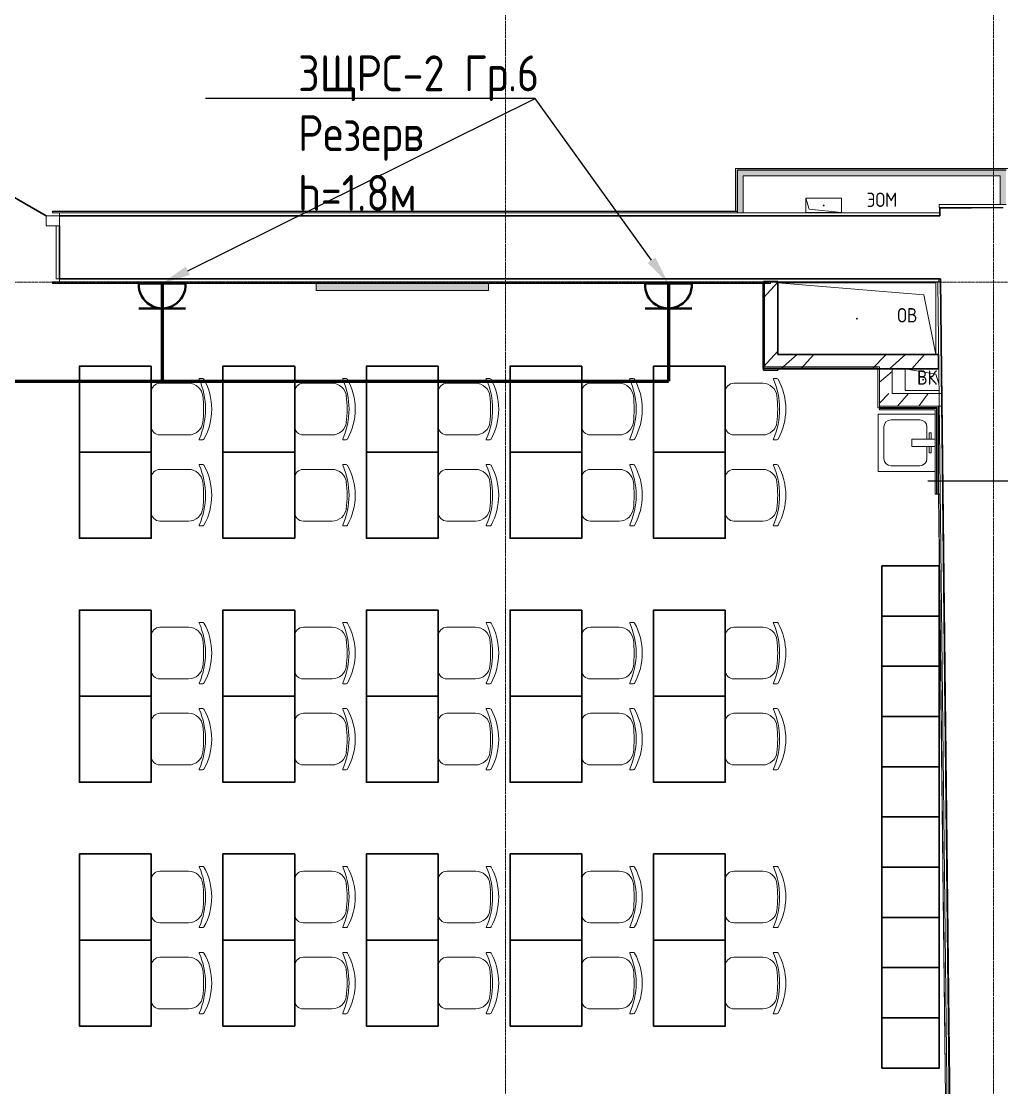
# Model space of a CAD drawing. Header units: millimetres. Extents: x -32 to 417638015, y -35 to 175284279.
# Drawn here: x 417166976 to 417173806, y 175234381 to 175241813 of the extents above; entities that cross this region are included whole.
import ezdxf
from ezdxf import colors
from ezdxf.entities.mleader import LeaderData, LeaderLine
from ezdxf.math import Vec2, Vec3

# ---------------------------------------------------------------- set-up
doc = ezdxf.new("R2010")
doc.units = ezdxf.units.MM
doc.linetypes.add('ADSK_Линия сетки', pattern=[25, 20, -2.5, 0, -2.5])
for name, color, linetype, lineweight in [('_ЭМ_гофра', 5, 'Continuous', 60), ('_ЭМ_ТХобщее_слой', 7, 'Continuous', 30), ('Аннотация', 7, 'Continuous', 18), ('Двери', 7, 'Continuous', 9), ('Обобщенные модели', 7, 'Continuous', 18), ('Оси', 253, 'Continuous', 9), ('Перекрытие', 7, 'Continuous', 18), ('Сантехника', 7, 'Continuous', 18), ('Стены внутренние', 7, 'Continuous', 18), ('Стены несущие', 7, 'Continuous', 30), ('Стены отделка', 7, 'Continuous', 30), ('Стены штриховка', 7, 'Continuous', 9), ('ТХ', 5, 'Continuous', 0), ('ШТРИХОВКА', 252, 'Continuous', 15), ('ЭМ', 5, 'Continuous', 40)]:
    doc.layers.add(name, color=color, linetype=linetype, lineweight=lineweight)
doc.layers.add('_ЭМ_Надписи', color=7, linetype='Continuous')
doc.layers.add('ЭОМ_Лотки рабочие', color=5, linetype='Continuous')
doc.styles.add('GOST Common_4', font='GOST_Common.ttf', dxfattribs={"width": 0.9, "height": 199.9999999999999})
doc.styles.add('ЭОМ', font='isocpeur.ttf', dxfattribs={"width": 0.85, "height": 250})
pattern_1 = [(45, (507.3426762534655, 158.9018102923892), (-381.6608851454391, 381.6608851454391), []), (45, (642.280676253431, 158.9018102923892), (0, 763.3217702908781), []), (45, (372.4046762534417, 158.9018102923892), (0, 763.3217702908781), [])]
pattern_2 = [(45, (507.3426762534655, 158.9018102923892), (-70.71067811865476, 70.71067811865476), [])]

# ---------------------------------------------------------------- blocks, each defined once
blk = doc.blocks.new('Стул ученич штабелир №5-7')
at = {"color": 0, "linetype": 'ByBlock', "lineweight": -2}
for p, q in [((-120.064222017827, -6.874120663269423e-05), (120.064222017827, 6.874120663269423e-05)), ((-120.0642220180016, -6.874130849610083e-05), (120.0642220177106, 6.874110476928763e-05)), ((-179.935777982173, -59.99993125879337), (-179.935777982173, -260.3112319844695)), ((-179.9357779823476, -59.99993125888795), (-179.9357779823476, -260.3112319845714)), ((180.064222017827, -59.99993125879337), (180.064222017827, -260.3112319844695)), ((180.0642220177106, -59.99993125888795), (180.0642220177106, -260.3112319845714)), ((-213.4357779821148, -359.0004116515302), (-213.4357779821148, -337.3406056039639)), ((-213.4357779822894, -359.0004116516247), (-213.4357779822894, -337.3406056040585)), ((213.564222017827, -359.0004116515302), (213.564222017827, -337.3406056039639)), ((213.5642220176524, -359.0004116516247), (213.5642220176524, -337.3406056040585))]:
    blk.add_line(p, q, dxfattribs=at)
for centre, radius, start, end in [((-119.9357779822312, -59.99993125879337), 60.00000000000227, 90, 180), ((-119.9357779823476, -59.99993125885157), 59.99999999995964, 90, 180), ((120.0642220178852, -59.99993125879337), 60.00000000000227, 0, 90), ((120.0642220177106, -59.99993125885157), 59.99999999995964, 0, 90), ((-79.93577798217302, -260.3112319844549), 100.0000000000176, 180, 264.2584419996841), ((-79.93577798234764, -260.3112319845568), 100.0000000000176, 180, 264.2584419996841), ((80.06422201782698, -260.3112319844549), 100.0000000000176, 275.7415580003159, 0), ((80.06422201765236, -260.3112319845568), 100.0000000000176, 275.7415580003159, 0), ((-210.435777982173, -337.3406056039494), 2.999999999983853, 63.89783268162118, 180), ((-210.4357779823476, -337.340605604044), 2.999999999983853, 63.89783268162118, 180), ((-203.435777982173, -359.0004116515447), 9.999999999989248, 180, 238.068250632605), ((-203.4357779823476, -359.0004116516466), 9.999999999989248, 180, 238.068250632605), ((0.06422201782697812, 142.3201924452005), 520.8201237039044, 246.3195110063149, 293.6804889936851), ((0.06422201765235513, 142.3201924450987), 520.8201237039044, 246.3195110063149, 293.6804889936851), ((0.06422201782697812, 9.04909030158342), 430.5490215606072, 240.9916647866204, 299.0083352133797), ((0.06422201765235513, 9.049090301488832), 430.5490215606072, 240.9916647866204, 299.0083352133797), ((0.06422201782697812, 435.5341415462426), 800.3966485555333, 263.2469772545854, 276.7530227454146), ((0.06422201765235513, 435.5341415461407), 800.3966485555333, 263.2469772545854, 276.7530227454146), ((203.564222017827, -359.0004116515447), 9.999999999989248, 301.931749367395, 0), ((203.5642220176524, -359.0004116516466), 9.999999999989248, 301.931749367395, 0), ((210.564222017827, -337.3406056039494), 2.999999999983853, 0, 116.1021673183788), ((210.5642220176524, -337.340605604044), 2.999999999983853, 0, 116.1021673183788)]:
    blk.add_arc(centre, radius, start, end, dxfattribs=at)
blk = doc.blocks.new('ТХ 3 этаж')
at = {"lineweight": 0}
h = blk.add_hatch(color=8, dxfattribs=at)
h.dxf.hatch_style = 1
h.paths.add_polyline_path([(45850.2379301241, 8326.59776677069), (45850.2379301241, 8276.59776677069), (44650.2379301241, 8276.59776677069), (44650.2379301241, 8326.59776677069)])
at = {"color": 8, "lineweight": 0}
blk.add_lwpolyline([(45850.2379301241, 8326.59776677069), (45850.2379301241, 8276.59776677069), (44650.2379301241, 8276.59776677069), (44650.2379301241, 8326.59776677069), (45850.2379301241, 8326.59776677069)], dxfattribs=at)
at = {"color": 8}
for points in [[(43500.23793012369, 7750.591227745521), (43500.23793012369, 7150.591227745521), (43000.23793012358, 7150.591227745521), (43000.23793012358, 7750.591227745521)], [(44500.23793012369, 7750.591227745521), (44500.23793012369, 7150.591227745521), (44000.23793012358, 7150.591227745521), (44000.23793012358, 7750.591227745521)], [(45500.23793012416, 7750.591227745521), (45500.23793012416, 7150.591227745521), (45000.23793012404, 7150.591227745521), (45000.23793012404, 7750.591227745521)], [(46500.23793012416, 7750.591227745521), (46500.23793012416, 7150.591227745521), (46000.23793012404, 7150.591227745521), (46000.23793012404, 7750.591227745521)], [(47500.23793012416, 7750.591227745521), (47500.23793012416, 7150.591227745521), (47000.23793012404, 7150.591227745521), (47000.23793012404, 7750.591227745521)], [(43500.23793012369, 7150.591227745055), (43500.23793012369, 6550.591227745055), (43000.23793012358, 6550.591227745055), (43000.23793012358, 7150.591227745055)], [(44500.23793012369, 7150.591227745055), (44500.23793012369, 6550.591227745055), (44000.23793012358, 6550.591227745055), (44000.23793012358, 7150.591227745055)], [(45500.23793012416, 7150.591227745055), (45500.23793012416, 6550.591227745055), (45000.23793012404, 6550.591227745055), (45000.23793012404, 7150.591227745055)], [(46500.23793012416, 7150.591227745055), (46500.23793012416, 6550.591227745055), (46000.23793012404, 6550.591227745055), (46000.23793012404, 7150.591227745055)], [(47500.23793012416, 7150.591227745055), (47500.23793012416, 6550.591227745055), (47000.23793012404, 6550.591227745055), (47000.23793012404, 7150.591227745055)], [(43500.23793012369, 6050.591227745055), (43500.23793012369, 5450.591227745055), (43000.23793012358, 5450.591227745055), (43000.23793012358, 6050.591227745055)], [(44500.23793012369, 6050.591227745055), (44500.23793012369, 5450.591227745055), (44000.23793012358, 5450.591227745055), (44000.23793012358, 6050.591227745055)], [(45500.23793012416, 6050.591227745055), (45500.23793012416, 5450.591227745055), (45000.23793012404, 5450.591227745055), (45000.23793012404, 6050.591227745055)], [(46500.23793012416, 6050.591227745055), (46500.23793012416, 5450.591227745055), (46000.23793012404, 5450.591227745055), (46000.23793012404, 6050.591227745055)], [(47500.23793012416, 6050.591227745055), (47500.23793012416, 5450.591227745055), (47000.23793012404, 5450.591227745055), (47000.23793012404, 6050.591227745055)], [(43500.23793012369, 5450.59122774459), (43500.23793012369, 4850.59122774459), (43000.23793012358, 4850.59122774459), (43000.23793012358, 5450.59122774459)], [(44500.23793012369, 5450.59122774459), (44500.23793012369, 4850.59122774459), (44000.23793012358, 4850.59122774459), (44000.23793012358, 5450.59122774459)], [(45500.23793012416, 5450.59122774459), (45500.23793012416, 4850.59122774459), (45000.23793012404, 4850.59122774459), (45000.23793012404, 5450.59122774459)], [(46500.23793012416, 5450.59122774459), (46500.23793012416, 4850.59122774459), (46000.23793012404, 4850.59122774459), (46000.23793012404, 5450.59122774459)], [(47500.23793012416, 5450.59122774459), (47500.23793012416, 4850.59122774459), (47000.23793012404, 4850.59122774459), (47000.23793012404, 5450.59122774459)], [(43500.23793012369, 4350.59122774459), (43500.23793012369, 3750.59122774459), (43000.23793012358, 3750.59122774459), (43000.23793012358, 4350.59122774459)], [(44500.23793012369, 4350.59122774459), (44500.23793012369, 3750.59122774459), (44000.23793012358, 3750.59122774459), (44000.23793012358, 4350.59122774459)], [(45500.23793012416, 4350.59122774459), (45500.23793012416, 3750.59122774459), (45000.23793012404, 3750.59122774459), (45000.23793012404, 4350.59122774459)], [(46500.23793012416, 4350.59122774459), (46500.23793012416, 3750.59122774459), (46000.23793012404, 3750.59122774459), (46000.23793012404, 4350.59122774459)], [(47500.23793012416, 4350.59122774459), (47500.23793012416, 3750.59122774459), (47000.23793012404, 3750.59122774459), (47000.23793012404, 4350.59122774459)], [(43500.23793012369, 3750.591227744124), (43500.23793012369, 3150.591227744124), (43000.23793012358, 3150.591227744124), (43000.23793012358, 3750.591227744124)], [(44500.23793012369, 3750.591227744124), (44500.23793012369, 3150.591227744124), (44000.23793012358, 3150.591227744124), (44000.23793012358, 3750.591227744124)], [(45500.23793012416, 3750.591227744124), (45500.23793012416, 3150.591227744124), (45000.23793012404, 3150.591227744124), (45000.23793012404, 3750.591227744124)], [(46500.23793012416, 3750.591227744124), (46500.23793012416, 3150.591227744124), (46000.23793012404, 3150.591227744124), (46000.23793012404, 3750.591227744124)], [(47500.23793012416, 3750.591227744124), (47500.23793012416, 3150.591227744124), (47000.23793012404, 3150.591227744124), (47000.23793012404, 3750.591227744124)]]:
    blk.add_lwpolyline(points, close=True, dxfattribs=at)
for points in [[(48591.30954760691, 6358.739367144881), (48591.30954760691, 6008.739367144881), (48991.30954760691, 6008.739367144881), (48991.30954760691, 6358.739367144881), (48591.30954760691, 6358.739367144881)], [(48591.30954760691, 6008.739367144881), (48591.30954760691, 5658.739367144881), (48991.30954760691, 5658.739367144881), (48991.30954760691, 6008.739367144881), (48591.30954760691, 6008.739367144881)], [(48591.30954760691, 5658.739367144881), (48591.30954760691, 5308.739367144881), (48991.30954760691, 5308.739367144881), (48991.30954760691, 5658.739367144881), (48591.30954760691, 5658.739367144881)], [(48591.30954760691, 5308.739367144881), (48591.30954760691, 4958.739367144881), (48991.30954760691, 4958.739367144881), (48991.30954760691, 5308.739367144881), (48591.30954760691, 5308.739367144881)], [(48591.30954760691, 4958.739367144881), (48591.30954760691, 4608.739367144881), (48991.30954760691, 4608.739367144881), (48991.30954760691, 4958.739367144881), (48591.30954760691, 4958.739367144881)], [(48591.30954760691, 4608.739367144881), (48591.30954760691, 4258.739367144881), (48991.30954760691, 4258.739367144881), (48991.30954760691, 4608.739367144881), (48591.30954760691, 4608.739367144881)], [(48591.30954760691, 4258.739367144881), (48591.30954760691, 3908.739367144881), (48991.30954760691, 3908.739367144881), (48991.30954760691, 4258.739367144881), (48591.30954760691, 4258.739367144881)], [(48591.30954760691, 3908.739367144881), (48591.30954760691, 3558.739367144881), (48991.30954760691, 3558.739367144881), (48991.30954760691, 3908.739367144881), (48591.30954760691, 3908.739367144881)], [(48591.30954760691, 3558.739367144881), (48591.30954760691, 3208.739367144881), (48991.30954760691, 3208.739367144881), (48991.30954760691, 3558.739367144881), (48591.30954760691, 3558.739367144881)], [(48591.30954760691, 3208.739367144881), (48591.30954760691, 2858.739367144881), (48991.30954760691, 2858.739367144881), (48991.30954760691, 3208.739367144881), (48591.30954760691, 3208.739367144881)]]:
    blk.add_lwpolyline(points, dxfattribs=at)
at = {"layer": 'ТХ', "color": 8, "lineweight": 0, "rotation": 90}
for p in [(43500.23793012369, 7450.591227745987), (44500.23793012369, 7450.591227745987), (45500.23793012369, 7450.591227745987), (46500.23793012416, 7450.591227745987), (47500.23793012416, 7450.591227745987), (43500.23793012369, 6850.591227745055), (44500.23793012369, 6850.591227745055), (45500.23793012369, 6850.591227745055), (46500.23793012416, 6850.591227745055), (47500.23793012416, 6850.591227745055), (43500.23793012369, 5750.591227745055), (44500.23793012369, 5750.591227745055), (45500.23793012369, 5750.591227745055), (46500.23793012416, 5750.591227745055), (47500.23793012416, 5750.591227745055), (43500.23793012369, 5150.59122774459), (44500.23793012369, 5150.59122774459), (45500.23793012369, 5150.59122774459), (46500.23793012416, 5150.59122774459), (47500.23793012416, 5150.59122774459), (43500.23793012369, 4050.59122774459), (44500.23793012369, 4050.59122774459), (45500.23793012369, 4050.59122774459), (46500.23793012416, 4050.59122774459), (47500.23793012416, 4050.59122774459), (43500.23793012369, 3450.591227744124), (44500.23793012369, 3450.591227744124), (45500.23793012369, 3450.591227744124), (46500.23793012416, 3450.591227744124), (47500.23793012416, 3450.591227744124)]:
    blk.add_blockref('Стул ученич штабелир №5-7', p, dxfattribs=at)
blk = doc.blocks.new('План 3 этажа')
at = {"layer": 'Стены внутренние'}
for points in [[(40613.47316974757, 9194.246412835706), (42405.35063785, 9194.246412835706), (42405.35063785, 9234.246412835706), (40573.47316974739, 9234.246412835717), (40573.47316974739, 9194.246412835706), (40588.44645685877, 9194.246412835706)], [(42405.35063785, 8994.624794392741), (42445.35063784994, 8994.829520127514), (42445.35063784994, 9234.246412835706), (42405.35063785, 9234.246412835706), (42405.35063785, 9194.246412835699)], [(40613.47316974739, 8937.139945119434), (40613.47316974739, 9194.246412835706), (40573.47316974739, 9194.246412835706), (40573.47316974739, 8937.139945119434)]]:
    blk.add_hatch(color=8, dxfattribs=at).paths.add_polyline_path(points)
at = {"layer": 'Стены внутренние', "lineweight": 9}
h = blk.add_hatch(dxfattribs=at)
h.set_pattern_fill('FP_1', color=8, style=0, pattern_type=2)
h.set_pattern_definition(pattern_1)
h.paths.add_polyline_path([(40758.58182032651, 7839.639945119435), (40855.70308760274, 7839.639945119435), (40855.70308760274, 8459.63994511943), (40755.70308760274, 8459.63994511943), (40755.70308760274, 7839.639945119435)])
h = blk.add_hatch(dxfattribs=at)
h.set_pattern_fill('FP_1', color=8, style=0, pattern_type=2)
h.set_pattern_definition(pattern_1)
h.paths.add_polyline_path([(41969.94450815988, 7849.639945119433), (41975.70308760274, 7849.639945119433), (41975.70308760274, 7949.639945118829), (40855.70308760274, 7949.639945119427), (40855.70308760274, 7849.639945119433), (41864.07179930666, 7849.639945119433)])
h = blk.add_hatch(dxfattribs=at)
h.set_pattern_fill('FP_4', color=8, style=0, pattern_type=2)
h.set_pattern_definition(pattern_2)
h.paths.add_polyline_path([(41650.99307623354, 7677.639945119446), (41650.99307623354, 7849.639945119433), (41562.99307623354, 7849.639945119433), (41562.99307623354, 7677.639945119446)])
h = blk.add_hatch(dxfattribs=at)
h.set_pattern_fill('FP_4', color=8, style=0, pattern_type=2)
h.set_pattern_definition(pattern_2)
h.paths.add_polyline_path([(41979.78926151327, 7589.639945119438), (41978.79041900183, 7677.639945119446), (41562.99307623354, 7677.639945119446), (41562.99307623354, 7589.639945119438), (41969.94450815988, 7589.639945119438)])
at = {"layer": 'Двери', "color": 8, "lineweight": 30}
blk.add_line((35756.34267625346, 8917.139945119437), (35414.26264175861, 9114.639945119437), dxfattribs=at)
at = {"layer": 'Двери', "color": 8}
for p, q in [((35756.34267625346, 8917.139945119437), (35756.34267625346, 8847.139945119441)), ((35851.34267625346, 8917.139945119437), (35756.34267625346, 8917.139945119437)), ((35756.34267625346, 8847.139945119441), (35851.34267625346, 8847.139945119441)), ((35851.34267625346, 8847.139945119441), (35851.34267625346, 8917.139945119437))]:
    blk.add_line(p, q, dxfattribs=at)
at = {"layer": 'Обобщенные модели', "color": 8}
for p, q in [((41049.55886953027, 9038.54413837903), (41299.55886953027, 9038.544138379028)), ((41049.55886953027, 8938.54413837903), (41049.55886953027, 9038.54413837903)), ((41074.55886953027, 8963.544138379022), (41049.55886953027, 9038.54413837903)), ((41049.55886953027, 9038.54413837903), (41049.55886953027, 8938.54413837903)), ((41299.55886953027, 9038.544138379028), (41049.55886953027, 9038.54413837903)), ((41299.55886953027, 9038.544138379028), (41299.55886953027, 8938.544138379028)), ((41299.55886953027, 8938.544138379028), (41299.55886953027, 9038.544138379028)), ((41299.55886953027, 8938.544138379028), (41049.55886953027, 8938.54413837903)), ((41049.55886953027, 8938.54413837903), (41299.55886953027, 8938.544138379028)), ((41299.55886953027, 8938.544138379028), (41074.55886953027, 8963.544138379022)), ((41955.70308760268, 8449.639945119428), (40855.70308760268, 8449.639945119428)), ((41872.36975426936, 8366.306611786094), (40855.70308760268, 8449.639945119428)), ((41955.70308760268, 8449.639945119428), (40855.70308760268, 8449.639945119428)), ((41955.70308760268, 7949.639945119424), (41955.70308760268, 8449.639945119428)), ((41955.70308760268, 7949.639945119424), (41955.70308760268, 8449.639945119428)), ((41955.70308760268, 7949.639945119424), (41872.36975426936, 8366.306611786094)), ((41743.20308760268, 7699.639945119432), (41743.20308760268, 7849.639945119432)), ((41743.20308760268, 7849.639945119432), (41955.70308760268, 7812.139945119437)), ((41743.20308760268, 7849.639945119432), (41743.20308760268, 7699.639945119432)), ((41955.70308760268, 7812.139945119437), (41978.02383274747, 7745.1777096851)), ((41978.54070837388, 7699.639945119429), (41743.20308760268, 7699.639945119432)), ((41743.20308760268, 7699.639945119432), (41978.54070837388, 7699.639945119429))]:
    blk.add_line(p, q, dxfattribs=at)
for centre, radius, start, end in [((41174.55886953027, 8988.544138379028), 2.500000000000002, 90, 270), ((41174.55886953027, 8988.544138379028), 2.499999999999999, 149.9999999999376, 254.9999999998042), ((41174.55886953027, 8988.544138379028), 2.500000000000002, 270, 90), ((41174.55886953027, 8988.544138379028), 2.499999999999998, 30.00000000006242, 90), ((41174.55886953027, 8988.544138379028), 2.500000000000002, 285.0000000001958, 0), ((41405.70308760268, 8199.639945119427), 2.500000000000003, 0, 180), ((41405.70308760268, 8199.639945119427), 2.499999999999998, 59.99999999998969, 180), ((41405.70308760268, 8199.639945119427), 2.500000000000002, 180, 0), ((41405.70308760268, 8199.639945119427), 2.499999999999999, 180, 285.0000000001958), ((41405.70308760268, 8199.639945119427), 2.500000000000002, 14.99999999996748, 30.00000000006242), ((41868.20308760268, 7774.639945119431), 2.500000000000002, 90, 270), ((41868.20308760268, 7774.639945119431), 2.500000000000002, 105.0000000001958, 180), ((41868.20308760268, 7774.639945119431), 2.499999999999998, 210.0000000000624, 270), ((41868.20308760268, 7774.639945119431), 2.500000000000002, 270, 90), ((41868.20308760268, 7774.639945119431), 2.499999999999999, 329.9999999999376, 74.9999999998042)]:
    blk.add_arc(centre, radius, start, end, dxfattribs=at)
at = {"layer": 'Оси', "color": 8, "linetype": 'ADSK_Линия сетки'}
for p, q in [((42356.9080292919, -3523.687778418672), (42356.90802929195, 21256.87599485738)), ((38956.9080292919, -3523.687778418667), (38956.90802929195, 20912.6903544061)), ((-10051.7742391639, 8453.901810291998), (56512.195554265, 8453.90181029178))]:
    blk.add_line(p, q, dxfattribs=at)
at = {"layer": 'Перекрытие', "color": 8}
for p, q in [((35826.34267625347, 8477.139945119441), (35826.34267625347, 8847.139945119445)), ((35851.34267625347, 8477.139945119441), (35826.34267625347, 8477.139945119441))]:
    blk.add_line(p, q, dxfattribs=at)
at = {"layer": 'Сантехника', "color": 8}
for p, q in [((41554.10662216163, 7134.639945119435), (41554.10662216163, 7534.639945119435)), ((41554.10662216163, 7534.639945119435), (41950.70308760267, 7534.639945119432)), ((41554.10662216163, 7534.639945119435), (41554.10662216163, 7134.639945119435)), ((41950.70308760267, 7534.639945119432), (41554.10662216163, 7534.639945119435)), ((41594.10588348814, 7444.639207112535), (41594.10588348814, 7224.639945119429)), ((41844.107360831, 7494.639207112533), (41644.10588348814, 7494.639207112534)), ((41894.107360831, 7359.639997726847), (41894.107360831, 7444.639207112532)), ((41789.09370668657, 7359.639997726847), (41950.70308760267, 7359.639997726846)), ((41789.09370668657, 7309.639892512077), (41789.09370668657, 7359.639997726847)), ((41909.1066165223, 7404.639997726847), (41924.10661147477, 7404.639997726847)), ((41909.1066165223, 7359.639997726847), (41909.1066165223, 7404.639997726847)), ((41924.10661147477, 7404.639997726847), (41924.10661147477, 7359.639997726847)), ((41950.70308760267, 7309.639892512076), (41789.09370668657, 7309.639892512077)), ((41894.107360831, 7224.639945119437), (41894.107360831, 7309.639892512077)), ((41909.10662780213, 7309.639892512077), (41909.10662780213, 7264.639945119432)), ((41924.10664472508, 7264.639945119432), (41924.10664472508, 7309.639892512077)), ((41909.10662780213, 7264.639945119432), (41924.10664472508, 7264.639945119432)), ((41950.70308760266, 7134.639945119432), (41554.10662216163, 7134.639945119435)), ((41554.10662216163, 7134.639945119435), (41950.70308760266, 7134.639945119432)), ((41644.10588348813, 7174.639945119434), (41844.10736083099, 7174.639945119432))]:
    blk.add_line(p, q, dxfattribs=at)
for centre, radius, start, end in [((41644.10588348814, 7444.639207112534), 50.00000000000004, 90, 180), ((41844.107360831, 7444.639207112533), 49.99999999999997, 0, 90), ((41644.10588348813, 7224.639945119428), 49.99999999999486, 180, 270), ((41844.10736083099, 7224.639945119438), 50.00000000000553, 270, 0)]:
    blk.add_arc(centre, radius, start, end, dxfattribs=at)
at = {"layer": 'Стены несущие', "color": 8}
for p, q in [((42424.40328971465, 8974.63057371421), (41984.42731715506, 8970.032359900153)), ((41984.42731715506, 8970.032359900153), (41984.98009877832, 8917.13994511942)), ((35851.34267625347, 8917.139945119441), (41984.98009877832, 8917.13994511942)), ((35851.34267625347, 8847.139945119445), (35851.34267625347, 8477.139945119441)), ((41989.57856370456, 8477.13994511942), (35851.34267625347, 8477.139945119441)), ((41989.5785637045, 8477.13994511942), (42051.49754071253, 2552.47805886732)), ((40855.70308760268, 8459.639945119423), (40755.70308760268, 8459.639945119423)), ((40755.70308760268, 8459.639945119423), (40755.70308760268, 7839.639945119422)), ((40855.70308760268, 7949.639945119424), (40855.70308760268, 8459.639945119423)), ((41975.70308760268, 7949.639945119433), (40855.70308760268, 7949.639945119424)), ((41975.70308760268, 7849.639945119433), (41975.70308760268, 7949.639945119433)), ((40755.70308760268, 7839.639945119422), (40855.70308760268, 7839.639945119424)), ((40855.70308760268, 7849.639945119424), (41975.70308760268, 7849.639945119433)), ((40855.70308760268, 7839.639945119424), (40855.70308760268, 7849.639945119424))]:
    blk.add_line(p, q, dxfattribs=at)
at = {"layer": 'Стены отделка', "color": 8, "lineweight": 9}
for p, q in [((40561.47316974733, 9246.246412835702), (40561.47316974733, 8949.139945119427)), ((42457.35063784994, 9246.246412835695), (40561.47316974733, 9246.246412835702)), ((42445.35063784994, 9234.246412835691), (40573.47316974733, 9234.246412835702)), ((40573.47316974733, 9234.246412835702), (40573.47316974733, 8937.139945119427)), ((40613.47316974733, 9194.246412835702), (42405.35063784994, 9194.246412835695)), ((40613.47316974733, 8937.139945119427), (40613.47316974733, 9194.246412835702)), ((42405.35063784994, 9194.246412835695), (42405.35063784994, 8994.624794392734)), ((41978.27448313072, 8994.624794392734), (41978.27448313072, 8974.624794392734)), ((41978.27448313072, 8994.624794392734), (42445.35063784994, 8994.624794392734)), ((40561.47316974733, 8949.139945119427), (35801.34267625347, 8949.139945119441)), ((35801.34267625347, 8949.139945119441), (35801.34267625347, 8937.139945119441)), ((35801.34267625347, 8937.139945119441), (35851.34267625347, 8937.139945119441)), ((35851.34267625347, 8937.139945119441), (35851.34267625347, 8917.139945119441)), ((40573.47316974733, 8937.139945119427), (41984.09864515177, 8937.139945119423)), ((41978.27448313072, 8974.624794392734), (42425.47316974727, 8974.624794392734)), ((41984.09864515177, 8917.139945119423), (41984.09864515177, 8937.139945119423)), ((35851.34267625347, 8477.139945119441), (35851.34267625347, 8457.139945119441)), ((41977.34267625347, 8457.13994511942), (41977.34267625347, 8477.13994511942)), ((35851.34267625347, 8457.139945119441), (35801.34267625347, 8457.139945119441)), ((35801.34267625347, 8457.139945119441), (35801.34267625347, 8445.139945119441)), ((35801.34267625347, 8445.139945119441), (40749.70308760268, 8445.139945119427)), ((41977.34267625347, 8457.13994511942), (40255.70308760268, 8457.139945119427)), ((40749.70308760268, 8445.139945119427), (40749.70308760268, 7854.639945119424)), ((40761.70308760268, 7864.639945119424), (40761.70308760268, 8445.139945119427)), ((40761.70308760268, 8445.139945119427), (40803.20308760268, 8445.139945119427)), ((40803.20308760268, 8445.139945119427), (40803.20308760268, 8457.139945119427)), ((41989.94321994961, 8457.209173952775), (41969.94450815982, 8456.982178912887)), ((41969.94450815982, 8456.982178912887), (42036.90804492671, 2557.362200919081)), ((42056.90675671649, 2557.589195958969), (41989.94321994961, 8457.209173952775)), ((40751.70308760268, 7852.639945119422), (41550.99307623348, 7852.639945119427)), ((41562.99307623348, 7864.639945119427), (40761.70308760268, 7864.639945119424)), ((41550.99307623348, 7852.639945119427), (41550.99307623348, 7577.139945119435)), ((41562.99307623348, 7577.139945119435), (41562.99307623348, 7864.639945119427)), ((41650.99307623348, 7677.639945119431), (41650.99307623348, 7849.639945119431)), ((41997.93418349657, 7677.639945119429), (41650.99307623348, 7677.639945119431)), ((41562.99307623348, 7589.639945119431), (41998.85387648182, 7589.639945119431)), ((41563.20308760268, 7589.639945119435), (41563.20308760268, 7564.639945119435)), ((41975.70308760268, 6977.139945119435), (41975.70308760268, 7589.639945119433)), ((41550.99307623348, 7577.139945119435), (41562.99307623348, 7577.139945119435)), ((41563.20308760268, 7564.639945119435), (41950.70308760268, 7564.639945119435)), ((41950.70308760268, 7564.639945119435), (41950.70308760268, 6977.139945119435)), ((41950.70308760268, 6977.139945119435), (41975.70308760268, 6977.139945119435)), ((41986.73941448273, 6977.317727851791), (41974.74018740887, 6977.181530827859)), ((41974.74018740887, 6977.181530827859), (42022.50356646866, 2769.13340609279))]:
    blk.add_line(p, q, dxfattribs=at)
at = {"layer": 'Стены штриховка', "color": 8}
for p, q in [((40571.47316974733, 8947.139945119423), (40571.47316974733, 9236.246412835702)), ((40571.47316974733, 9236.246412835702), (42447.35063784994, 9236.246412835691)), ((40573.47316974733, 8947.139945119423), (35801.34267625347, 8947.139945119441)), ((40573.47316974733, 8937.139945119427), (35851.34267625347, 8937.139945119441)), ((40561.47316974733, 8949.139945119427), (40571.47316974733, 8949.139945119423)), ((35801.34267625347, 8447.139945119441), (40803.20308760268, 8447.139945119427)), ((35851.34267625347, 8457.139945119441), (40255.70308760268, 8457.139945119427)), ((40761.70308760268, 8445.139945119427), (40751.70308760268, 8445.139945119427)), ((40751.70308760268, 8445.139945119427), (40751.70308760268, 7852.639945119422)), ((40749.70308760268, 7854.639945119424), (41552.99307623348, 7854.639945119429)), ((40749.70308760268, 7854.639945119424), (40749.70308760268, 7852.639945119422)), ((40749.70308760268, 7852.639945119422), (40751.70308760268, 7852.639945119422)), ((41552.99307623348, 7854.639945119427), (41552.99307623348, 7577.139945119435)), ((41563.20308760268, 7579.639945119435), (41965.70308760268, 7579.639945119433)), ((41563.20308760268, 7573.639945119435), (41959.70308760268, 7573.639945119435)), ((41959.70308760268, 7573.639945119435), (41959.70308760268, 6977.139945119435)), ((41965.70308760268, 7579.639945119435), (41965.70308760268, 6977.139945119435)), ((41976.74005858786, 6977.204230331848), (42024.52639626409, 2767.133406092788))]:
    blk.add_line(p, q, dxfattribs=at)
at = {"layer": 'ЭОМ_Лотки рабочие'}
blk.add_blockref('ТХ 3 этаж', (-7010.895253870607, 118.5421783487909), dxfattribs=at)
at = {"layer": 'Аннотация', "color": 8, "lineweight": 9, "char_height": 100, "attachment_point": 1, "line_spacing_factor": 1.022765581104984, "style": 'GOST Common_4'}
for s, insert, width in [('\\pxt3.6,7.2,10.8,14.4,18,21.6,25.2,28.8,32.4,36,39.6,43.2,46.8,50.4,54,57.6,61.2,64.8,68.4,72,75.6,79.2,82.8,86.4,90,93.6,97.2,100.8,104.4,108,111.6,115.2;{ЭОМ}', (41474.05674882297, 9078.194863392935), 240.885), ('\\pxt3.6,7.2,10.8,14.4,18,21.6,25.2,28.8,32.4,36,39.6,43.2,46.8,50.4,54,57.6,61.2,64.8,68.4,72,75.6,79.2,82.8,86.4,90,93.6,97.2,100.8,104.4,108,111.6,115.2;{ОВ}', (41687.61562801467, 8273.26828680217), 156.348), ('\\pxt3.6,7.2,10.8,14.4,18,21.6,25.2,28.8,32.4,36,39.6,43.2,46.8,50.4,54,57.6,61.2,64.8,68.4,72,75.6,79.2,82.8,86.4,90,93.6,97.2,100.8,104.4,108,111.6,115.2;{ВК}', (41826.07032008044, 7839.673844330323), 156.348)]:
    blk.add_mtext(s, dxfattribs=dict(at, insert=insert, width=width))
blk = doc.blocks.new('_ЭМ_ТХ2_3 этаж_нов')
at = {"lineweight": 0}
h = blk.add_hatch(color=8, dxfattribs=at)
h.dxf.hatch_style = 1
h.paths.add_polyline_path([(44832.4346469618, 8291.23813482745), (44832.4346469618, 8241.23813482745), (43632.4346469618, 8241.23813482745), (43632.4346469618, 8291.23813482745)])
at = {"color": 8, "lineweight": 0}
blk.add_lwpolyline([(44832.4346469618, 8291.23813482745), (44832.4346469618, 8241.23813482745), (43632.4346469618, 8241.23813482745), (43632.4346469618, 8291.23813482745), (44832.4346469618, 8291.23813482745)], dxfattribs=at)
at = {"color": 8}
for points in [[(42482.4346469614, 7715.231595802295), (42482.4346469614, 7115.231595802295), (41982.43464696129, 7115.231595802295), (41982.43464696129, 7715.231595802295)], [(43482.4346469614, 7715.231595802295), (43482.4346469614, 7115.231595802295), (42982.43464696129, 7115.231595802295), (42982.43464696129, 7715.231595802295)], [(44482.43464696186, 7715.231595802295), (44482.43464696186, 7115.231595802295), (43982.43464696176, 7115.231595802295), (43982.43464696176, 7715.231595802295)], [(45482.43464696186, 7715.231595802295), (45482.43464696186, 7115.231595802295), (44982.43464696176, 7115.231595802295), (44982.43464696176, 7715.231595802295)], [(46482.43464696186, 7715.231595802295), (46482.43464696186, 7115.231595802295), (45982.43464696176, 7115.231595802295), (45982.43464696176, 7715.231595802295)], [(42482.4346469614, 7115.23159580183), (42482.4346469614, 6515.23159580183), (41982.43464696129, 6515.23159580183), (41982.43464696129, 7115.23159580183)], [(43482.4346469614, 7115.23159580183), (43482.4346469614, 6515.23159580183), (42982.43464696129, 6515.23159580183), (42982.43464696129, 7115.23159580183)], [(44482.43464696186, 7115.23159580183), (44482.43464696186, 6515.23159580183), (43982.43464696176, 6515.23159580183), (43982.43464696176, 7115.23159580183)], [(45482.43464696186, 7115.23159580183), (45482.43464696186, 6515.23159580183), (44982.43464696176, 6515.23159580183), (44982.43464696176, 7115.23159580183)], [(46482.43464696186, 7115.23159580183), (46482.43464696186, 6515.23159580183), (45982.43464696176, 6515.23159580183), (45982.43464696176, 7115.23159580183)], [(42482.4346469614, 6015.23159580183), (42482.4346469614, 5415.23159580183), (41982.43464696129, 5415.23159580183), (41982.43464696129, 6015.23159580183)], [(43482.4346469614, 6015.23159580183), (43482.4346469614, 5415.23159580183), (42982.43464696129, 5415.23159580183), (42982.43464696129, 6015.23159580183)], [(44482.43464696186, 6015.23159580183), (44482.43464696186, 5415.23159580183), (43982.43464696176, 5415.23159580183), (43982.43464696176, 6015.23159580183)], [(45482.43464696186, 6015.23159580183), (45482.43464696186, 5415.23159580183), (44982.43464696176, 5415.23159580183), (44982.43464696176, 6015.23159580183)], [(46482.43464696186, 6015.23159580183), (46482.43464696186, 5415.23159580183), (45982.43464696176, 5415.23159580183), (45982.43464696176, 6015.23159580183)], [(42482.4346469614, 5415.231595801364), (42482.4346469614, 4815.231595801364), (41982.43464696129, 4815.231595801364), (41982.43464696129, 5415.231595801364)], [(43482.4346469614, 5415.231595801364), (43482.4346469614, 4815.231595801364), (42982.43464696129, 4815.231595801364), (42982.43464696129, 5415.231595801364)], [(44482.43464696186, 5415.231595801364), (44482.43464696186, 4815.231595801364), (43982.43464696176, 4815.231595801364), (43982.43464696176, 5415.231595801364)], [(45482.43464696186, 5415.231595801364), (45482.43464696186, 4815.231595801364), (44982.43464696176, 4815.231595801364), (44982.43464696176, 5415.231595801364)], [(46482.43464696186, 5415.231595801364), (46482.43464696186, 4815.231595801364), (45982.43464696176, 4815.231595801364), (45982.43464696176, 5415.231595801364)], [(42482.4346469614, 4315.231595801364), (42482.4346469614, 3715.231595801364), (41982.43464696129, 3715.231595801364), (41982.43464696129, 4315.231595801364)], [(43482.4346469614, 4315.231595801364), (43482.4346469614, 3715.231595801364), (42982.43464696129, 3715.231595801364), (42982.43464696129, 4315.231595801364)], [(44482.43464696186, 4315.231595801364), (44482.43464696186, 3715.231595801364), (43982.43464696176, 3715.231595801364), (43982.43464696176, 4315.231595801364)], [(45482.43464696186, 4315.231595801364), (45482.43464696186, 3715.231595801364), (44982.43464696176, 3715.231595801364), (44982.43464696176, 4315.231595801364)], [(46482.43464696186, 4315.231595801364), (46482.43464696186, 3715.231595801364), (45982.43464696176, 3715.231595801364), (45982.43464696176, 4315.231595801364)], [(42482.4346469614, 3715.231595800899), (42482.4346469614, 3115.231595800899), (41982.43464696129, 3115.231595800899), (41982.43464696129, 3715.231595800899)], [(43482.4346469614, 3715.231595800899), (43482.4346469614, 3115.231595800899), (42982.43464696129, 3115.231595800899), (42982.43464696129, 3715.231595800899)], [(44482.43464696186, 3715.231595800899), (44482.43464696186, 3115.231595800899), (43982.43464696176, 3115.231595800899), (43982.43464696176, 3715.231595800899)], [(45482.43464696186, 3715.231595800899), (45482.43464696186, 3115.231595800899), (44982.43464696176, 3115.231595800899), (44982.43464696176, 3715.231595800899)], [(46482.43464696186, 3715.231595800899), (46482.43464696186, 3115.231595800899), (45982.43464696176, 3115.231595800899), (45982.43464696176, 3715.231595800899)]]:
    blk.add_lwpolyline(points, close=True, dxfattribs=at)
for points in [[(47573.50626444462, 6323.379735201663), (47573.50626444462, 5973.379735201663), (47973.50626444462, 5973.379735201663), (47973.50626444462, 6323.379735201663), (47573.50626444462, 6323.379735201663)], [(47573.50626444462, 5973.379735201663), (47573.50626444462, 5623.379735201663), (47973.50626444462, 5623.379735201663), (47973.50626444462, 5973.379735201663), (47573.50626444462, 5973.379735201663)], [(47573.50626444462, 5623.379735201663), (47573.50626444462, 5273.379735201663), (47973.50626444462, 5273.379735201663), (47973.50626444462, 5623.379735201663), (47573.50626444462, 5623.379735201663)], [(47573.50626444462, 5273.379735201663), (47573.50626444462, 4923.379735201663), (47973.50626444462, 4923.379735201663), (47973.50626444462, 5273.379735201663), (47573.50626444462, 5273.379735201663)], [(47573.50626444462, 4923.379735201663), (47573.50626444462, 4573.379735201663), (47973.50626444462, 4573.379735201663), (47973.50626444462, 4923.379735201663), (47573.50626444462, 4923.379735201663)], [(47573.50626444462, 4573.379735201663), (47573.50626444462, 4223.379735201663), (47973.50626444462, 4223.379735201663), (47973.50626444462, 4573.379735201663), (47573.50626444462, 4573.379735201663)], [(47573.50626444462, 4223.379735201663), (47573.50626444462, 3873.379735201663), (47973.50626444462, 3873.379735201662), (47973.50626444462, 4223.379735201663), (47573.50626444462, 4223.379735201663)], [(47573.50626444462, 3873.379735201663), (47573.50626444462, 3523.379735201663), (47973.50626444462, 3523.379735201662), (47973.50626444462, 3873.379735201662), (47573.50626444462, 3873.379735201663)], [(47573.50626444462, 3523.379735201663), (47573.50626444462, 3173.379735201663), (47973.50626444462, 3173.379735201662), (47973.50626444462, 3523.379735201662), (47573.50626444462, 3523.379735201663)], [(47573.50626444462, 3173.379735201663), (47573.50626444461, 2823.379735201663), (47973.50626444461, 2823.379735201662), (47973.50626444462, 3173.379735201662), (47573.50626444462, 3173.379735201663)]]:
    blk.add_lwpolyline(points, dxfattribs=at)
at = {"layer": 'ТХ', "color": 8, "lineweight": 0, "rotation": 90}
for p in [(42482.4346469614, 7415.231595802761), (43482.4346469614, 7415.231595802761), (44482.4346469614, 7415.231595802761), (45482.43464696186, 7415.231595802761), (46482.43464696186, 7415.231595802761), (42482.4346469614, 6815.23159580183), (43482.4346469614, 6815.23159580183), (44482.4346469614, 6815.23159580183), (45482.43464696186, 6815.23159580183), (46482.43464696186, 6815.23159580183), (42482.4346469614, 5715.23159580183), (43482.4346469614, 5715.23159580183), (44482.4346469614, 5715.23159580183), (45482.43464696186, 5715.23159580183), (46482.43464696186, 5715.23159580183), (42482.4346469614, 5115.231595801364), (43482.4346469614, 5115.231595801364), (44482.4346469614, 5115.231595801364), (45482.43464696186, 5115.231595801364), (46482.43464696186, 5115.231595801364), (42482.4346469614, 4015.231595801364), (43482.4346469614, 4015.231595801364), (44482.4346469614, 4015.231595801364), (45482.43464696186, 4015.231595801364), (46482.43464696186, 4015.231595801364), (42482.4346469614, 3415.231595800899), (43482.4346469614, 3415.231595800899), (44482.4346469614, 3415.231595800899), (45482.43464696186, 3415.231595800899), (46482.43464696186, 3415.231595800899)]:
    blk.add_blockref('Стул ученич штабелир №5-7', p, dxfattribs=at)
blk = doc.blocks.new('1м розетка IP20')
at = {"layer": 'ЭМ', "color": 5}
for p, q in [((-10.46755168188247, 162.7321568910265), (-10.46755168192612, -162.7321568912412)), ((163.0684657593665, 162.7321568816078), (163.0684657593374, -162.7321569010965)), ((-10.46755168189702, -1.091393642127514e-10), (315.4856732268672, -3.637978807091713e-11))]:
    blk.add_line(p, q, dxfattribs=at)
blk.add_arc((0, 0), 163.0684657580474, 266.3195877734414, 93.6804122265587, dxfattribs=at)

msp = doc.modelspace()

# ---------------------------------------------------------------- linework, layer by layer
at = {"layer": '_ЭМ_гофра', "linetype": 'ByBlock'}
for points in [[(417167957.5140047, 175239985.8030959), (417167957.5140047, 175239305.2072892)], [(417171484.1691048, 175239985.8030959), (417171484.1691048, 175239305.2072892)], [(417165487.5064318, 175235042.6986867), (417165487.5064318, 175239305.2072892), (417171484.1691048, 175239305.2072892)]]:
    msp.add_lwpolyline(points, dxfattribs=at)

# ---------------------------------------------------------------- block references
at = {"layer": '_ЭМ_ТХобщее_слой', "lineweight": 50}
msp.add_blockref('_ЭМ_ТХ2_3 этаж_нов', (417125398.491967, 175231694.5649611), dxfattribs=at)
at = {"layer": 'ШТРИХОВКА'}
msp.add_blockref('План 3 этажа', (417131391.5839376, 175231540.6631508), dxfattribs=at)
at = {"layer": 'ЭМ', "rotation": 270}
for p in [(417167957.5140047, 175239975.3355443), (417171484.1691048, 175239975.3355443)]:
    msp.add_blockref('1м розетка IP20', p, dxfattribs=at)

# ---------------------------------------------------------------- leaders
at = {"layer": '_ЭМ_Надписи', "color": 7, "ltscale": 5}
ml = msp.add_multileader_mtext('Standard', dxfattribs=at)
ml.set_content('{\\fGOST Common|b0|i0|c204|p34;\\W0.9;\\C256;3ЩРС-2\\fISOCPEUR|b0|i0|c204|p34;\\W0.85; Гр.6 Резерв\\P\\fGOST Common|b0|i0|c0|p34;\\W0.9;h=\\fGOST Common|b0|i0|c204|p34;1\\fGOST Common|b0|i0|c0|p34;.\\fGOST Common|b0|i0|c204|p34;8м}', color=1, style='ЭОМ')
ml.set_leader_properties()
ml.build(insert=Vec2(0, 0))
ml.multileader.update_dxf_attribs({"text_left_attachment_type": 6, "text_right_attachment_type": 6, "dogleg_length": 0, "arrow_head_size": 200})
ctx = ml.context
ctx.base_point, ctx.char_height, ctx.arrow_head_size, ctx.landing_gap_size, ctx.plane_origin = Vec3(417168904.5844332, 175241275.1521753), 250, 200, 0, Vec3(417144931.5656621, 175255912.6090008)
ctx.left_attachment, ctx.right_attachment = 6, 6
notes = []
notes.append((ctx, [(1, (1, 1, 0), (417170555.8344332, 175241275.1521753), (-1, 0), 0, [(1, [(417167957.5140047, 175239985.8030959)], 0, []), (0, [(417171484.1691048, 175239985.8030959)], 0, [])])]))
ctx.mtext.insert, ctx.mtext.width, ctx.mtext.defined_height, ctx.mtext.flow_direction = Vec3(417168904.5844332, 175241575.1521753), 2273.287500041229, 545.6159617257083, 5
ml = msp.add_multileader_mtext('Standard', dxfattribs=at)
ml.set_content('{\\fGOST Common|b0|i0|c204|p34;\\W0.9;\\C256;3ЩРС-2\\fISOCPEUR|b0|i0|c204|p34;\\W0.85; Гр.5\\P\\pxql;школьный информатор\\P\\pq*;\\fGOST Common|b0|i0|c0|p34;\\W0.9;h=1.8\\fGOST Common|b0|i0|c204|p34;м}', color=1, style='ЭОМ')
ml.set_leader_properties()
ml.build(insert=Vec2(0, 0))
ml.multileader.update_dxf_attribs({"text_left_attachment_type": 6, "text_right_attachment_type": 6, "dogleg_length": 0, "arrow_head_size": 200})
ctx = ml.context
ctx.base_point, ctx.char_height, ctx.arrow_head_size, ctx.landing_gap_size, ctx.plane_origin = Vec3(417176436.8419186, 175238607.0490691, -64.26463315267222), 250, 200, 0, Vec3(417152879.6258435, 175254458.6875731, -64.26463315267222)
ctx.left_attachment, ctx.right_attachment = 6, 6
notes.append((ctx, [(0, (1, 1, 0), (417176436.8419186, 175238607.0490691, -64.26463315267222), (1, 0), 0, [(0, [(417176084.1765336, 175239488.7153855, -64.26463315267222)], 0, [])])]))
ctx.mtext.insert, ctx.mtext.width, ctx.mtext.defined_height, ctx.mtext.flow_direction = Vec3(417176436.8419186, 175238907.0490691, -64.26463315267222), 3113.025245752809, 545.6159617257083, 5
for ctx, leaders in notes:
    for number, flags, end, landing, length, lines in leaders:
        leader = LeaderData()
        leader.index, (leader.has_last_leader_line, leader.has_dogleg_vector, leader.attachment_direction) = number, flags
        leader.last_leader_point, leader.dogleg_vector, leader.dogleg_length = Vec3(end), Vec3(landing), length
        for number, points, colour, breaks in lines:
            line = LeaderLine()
            line.index, line.vertices, line.color, line.breaks = number, Vec3.list(points), colors.encode_raw_color(colour), breaks
            leader.lines.append(line)
        ctx.leaders.append(leader)

doc.saveas('drawing.dxf')
